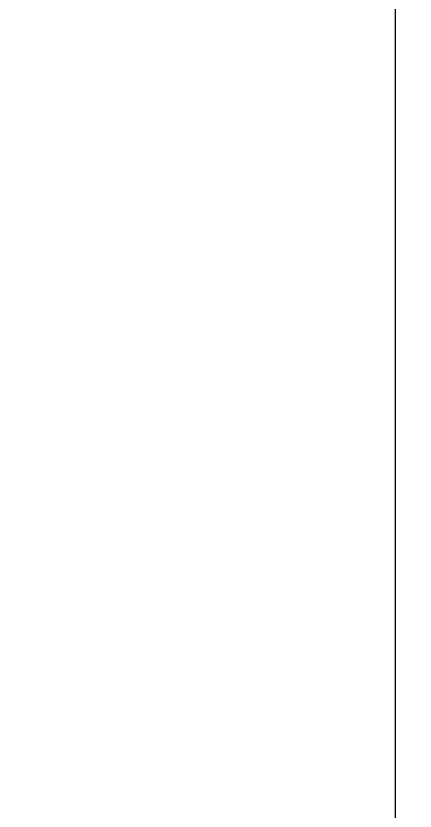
# Model space of a CAD drawing. Header units: millimetres. Extents: x -24416 to 92204, y -190080 to 23760.
# Drawn here: x -9402 to 498, y -150669 to -130955 of the extents above; entities that cross this region are included whole.
import ezdxf
from ezdxf.xclip import XClip

# ---------------------------------------------------------------- set-up
doc = ezdxf.new("R2010")
doc.units = ezdxf.units.MM
doc.header["$LTSCALE"] = 50
doc.header["$XCLIPFRAME"] = 0
doc.linetypes.add('CEN', pattern=[62, 60, -1, 0, -1])
for name, color, linetype in [('AA-BORD-FORM', 7, 'Continuous'), ('CEN_CON', 1, 'CEN'), ('바닥타일', 8, 'Continuous')]:
    doc.layers.add(name, color=color, linetype=linetype)

# ---------------------------------------------------------------- blocks, each defined once
blk = doc.blocks.new('XR-FORM 청주월명')
at = {"layer": 'AA-BORD-FORM', "color": 1}
blk.add_lwpolyline([(0, 0), (841, 0), (841, 594), (0, 594)], close=True, dxfattribs=at)
blk = doc.blocks.new('U-131A(기본)', base_point=(-95321, -158830))
at = {"layer": '바닥타일'}
h = blk.add_hatch(dxfattribs=at)
h.set_pattern_fill('_USER', color=256, scale=300, double=1, pattern_type=0)
h.set_pattern_definition([(0, (-296297.88, -137577.17), (0, 300), []), (90, (-296297.88, -137577.17), (-300, 2e-14), [])])
h.paths.add_polyline_path([(-87036, -150050), (-87036, -148695), (-90736, -148695), (-90736, -149580), (-91206, -149580), (-91206, -148695), (-93146, -148695), (-93146, -149285), (-95196, -149285), (-95196, -150490), (-90966, -150490), (-90966, -150050)])
at = {"layer": 'CEN_CON'}
for p, q in [((-95926, -148495), (-86036, -148495)), ((-80691, -158830), (-95926, -158830))]:
    blk.add_line(p, q, dxfattribs=at)

msp = doc.modelspace()

# ---------------------------------------------------------------- block references
at = {"xscale": 50, "yscale": 50, "zscale": 50}
msp.add_blockref('XR-FORM 청주월명', (0, -160380), dxfattribs=at)
ref = msp.add_blockref('U-131A(기본)', (5228, -149382), dxfattribs=dict(xscale=-1))
XClip(ref).set_block_clipping_path([(-125185.7621048288, -159130.4644776349), (-93669.6970513853, -145405.4644776349)])

doc.saveas('drawing.dxf')
